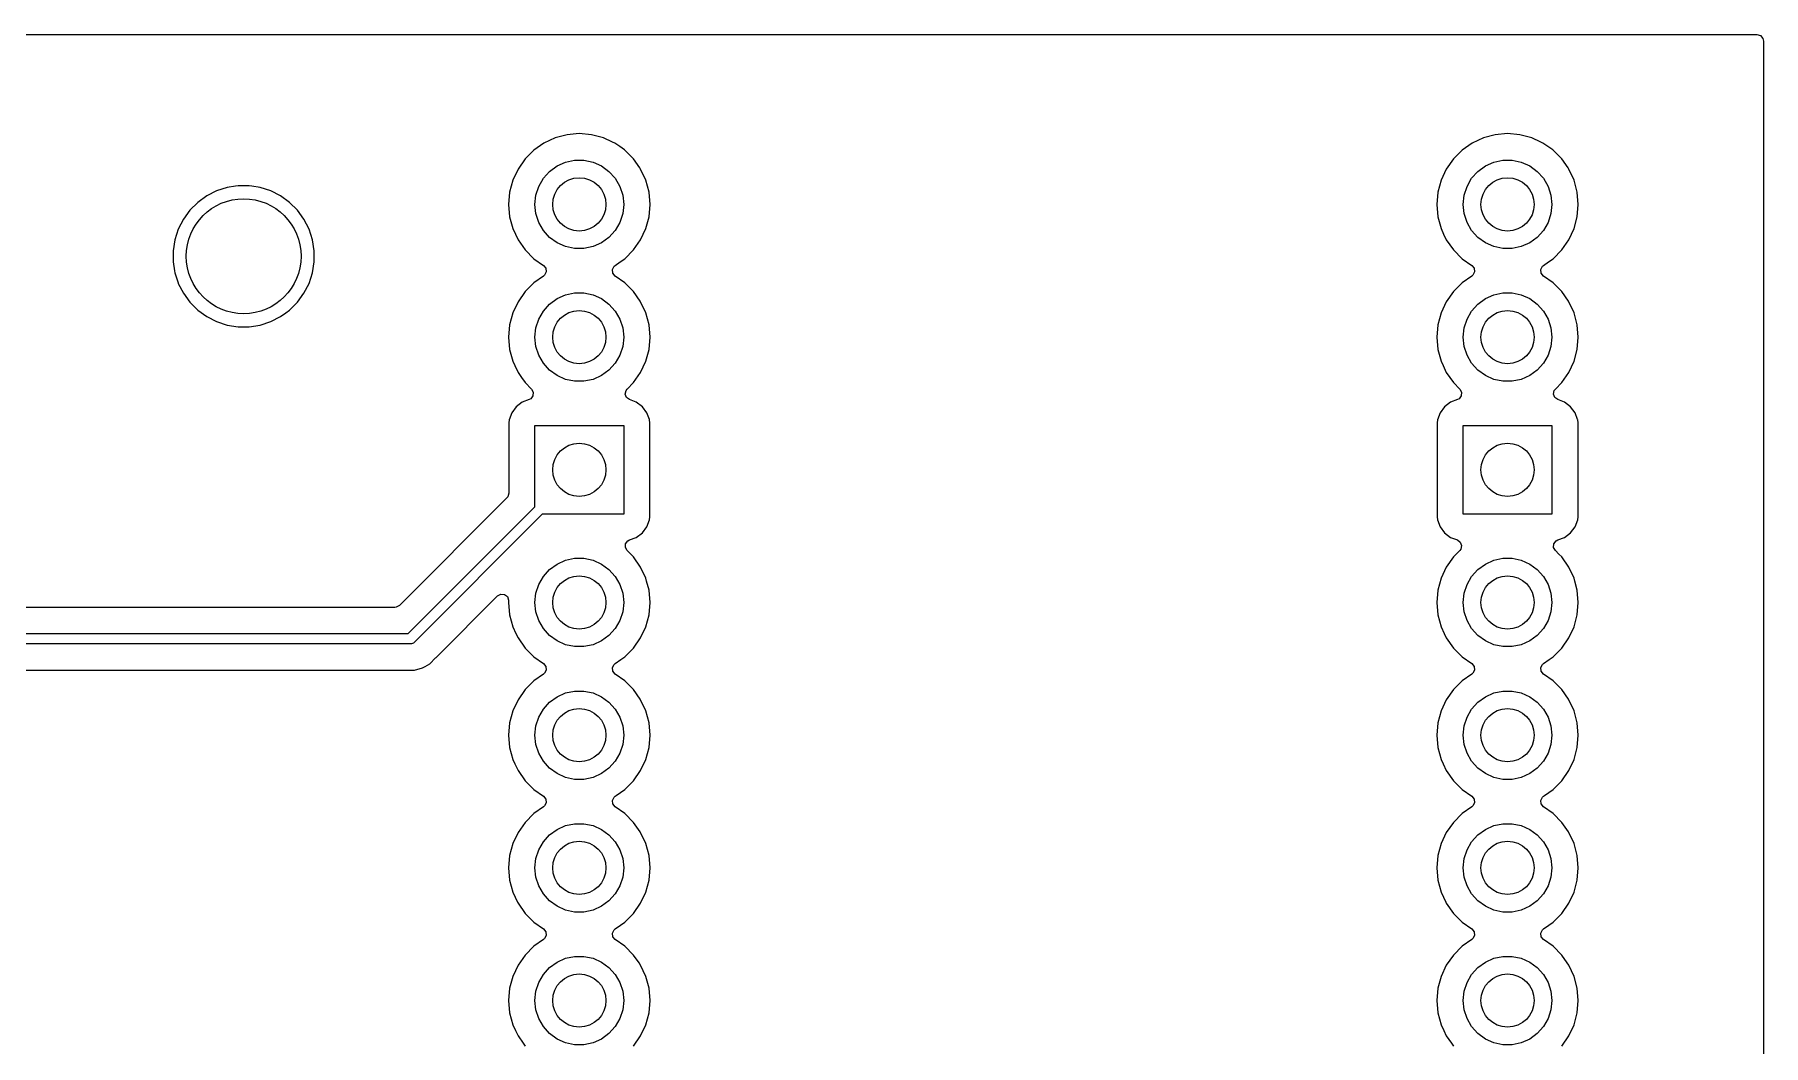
# Model space of a CAD drawing. Extents: x 98 to 223, y -135 to -41.
# Drawn here: x 190.07 to 223.18, y -67.79 to -48.44 of the extents above; entities that cross this region are included whole.
import ezdxf

# ---------------------------------------------------------------- set-up
doc = ezdxf.new("R2010")
doc.units = 0
doc.layers.add('BLACK', color=7, linetype='CONTINUOUS')

msp = doc.modelspace()

# ---------------------------------------------------------------- linework, layer by layer
at = {"layer": 'BLACK', "linetype": 'CONTINUOUS'}
for p, q in [((173.738392, -48.443), (192.656608, -48.443)), ((192.656608, -48.443), (223.058185, -48.443)), ((223.058185, -48.443), (223.125224, -48.462685)), ((223.125224, -48.462685), (223.170979, -48.515489)), ((223.170979, -48.515489), (223.182185, -48.567008)), ((223.182185, -48.567008), (223.178255, -112.144557)), ((199.629847, -50.655255), (199.462755, -50.822347)), ((199.823419, -50.519715), (199.629847, -50.655255)), ((199.823421, -50.519714), (199.823419, -50.519715)), ((200.037585, -50.419848), (199.823421, -50.519714)), ((200.037594, -50.419844), (200.037585, -50.419848)), ((200.265836, -50.358688), (200.037594, -50.419844)), ((200.265846, -50.358686), (200.265836, -50.358688)), ((200.501249, -50.338091), (200.265846, -50.358686)), ((200.501251, -50.338091), (200.501249, -50.338091)), ((200.736653, -50.358686), (200.501251, -50.338091)), ((200.736663, -50.358688), (200.736653, -50.358686)), ((200.964905, -50.419844), (200.736663, -50.358688)), ((200.964909, -50.419846), (200.964905, -50.419844)), ((200.964913, -50.419847), (200.964909, -50.419846)), ((201.135476, -50.499382), (200.964913, -50.419847)), ((201.17908, -50.519715), (201.135476, -50.499382)), ((201.179084, -50.519717), (201.17908, -50.519715)), ((201.27561, -50.587306), (201.179084, -50.519717)), ((201.367422, -50.651594), (201.27561, -50.587306)), ((201.372645, -50.655251), (201.367422, -50.651594)), ((201.372652, -50.655256), (201.372645, -50.655251)), ((201.539744, -50.822347), (201.372652, -50.655256)), ((217.409847, -50.655255), (217.242755, -50.822347)), ((217.603419, -50.519715), (217.409847, -50.655255)), ((217.603421, -50.519714), (217.603419, -50.519715)), ((217.817585, -50.419848), (217.603421, -50.519714)), ((217.817594, -50.419844), (217.817585, -50.419848)), ((218.045836, -50.358688), (217.817594, -50.419844)), ((218.045846, -50.358686), (218.045836, -50.358688)), ((218.281249, -50.338091), (218.045846, -50.358686)), ((218.281251, -50.338091), (218.281249, -50.338091)), ((218.516653, -50.358686), (218.281251, -50.338091)), ((218.516663, -50.358688), (218.516653, -50.358686)), ((218.744905, -50.419844), (218.516663, -50.358688)), ((218.744909, -50.419846), (218.744905, -50.419844)), ((218.744913, -50.419847), (218.744909, -50.419846)), ((218.915476, -50.499382), (218.744913, -50.419847)), ((218.95908, -50.519715), (218.915476, -50.499382)), ((218.959084, -50.519717), (218.95908, -50.519715)), ((219.05561, -50.587306), (218.959084, -50.519717)), ((219.147422, -50.651594), (219.05561, -50.587306)), ((219.152645, -50.655251), (219.147422, -50.651594)), ((219.152652, -50.655256), (219.152645, -50.655251)), ((219.319744, -50.822347), (219.152652, -50.655256)), ((199.462755, -50.822347), (199.327215, -51.015919)), ((199.932489, -51.062077), (200.07625, -50.957628)), ((200.07625, -50.957628), (200.238586, -50.885352)), ((200.238586, -50.885352), (200.412401, -50.848406)), ((200.412401, -50.848406), (200.590099, -50.848406)), ((200.590099, -50.848406), (200.763914, -50.885352)), ((200.763914, -50.885352), (200.92625, -50.957628)), ((200.92625, -50.957628), (201.070011, -51.062077)), ((201.660711, -50.995106), (201.539744, -50.822347)), ((201.675285, -51.015921), (201.660711, -50.995106)), ((217.242755, -50.822347), (217.107215, -51.015919)), ((217.712489, -51.062077), (217.85625, -50.957628)), ((217.85625, -50.957628), (218.018586, -50.885352)), ((218.018586, -50.885352), (218.192401, -50.848406)), ((218.192401, -50.848406), (218.370099, -50.848406)), ((218.370099, -50.848406), (218.543914, -50.885352)), ((218.543914, -50.885352), (218.70625, -50.957628)), ((218.70625, -50.957628), (218.850011, -51.062077)), ((219.440711, -50.995106), (219.319744, -50.822347)), ((219.455285, -51.015921), (219.440711, -50.995106)), ((199.227344, -51.230094), (199.166188, -51.458336)), ((199.227348, -51.230085), (199.227344, -51.230094)), ((199.327214, -51.015921), (199.227348, -51.230085)), ((199.327215, -51.015919), (199.327214, -51.015921)), ((199.724736, -51.348024), (199.813586, -51.194133)), ((199.813586, -51.194133), (199.932489, -51.062077)), ((201.070011, -51.062077), (201.188914, -51.194133)), ((201.188914, -51.194133), (201.277764, -51.348024)), ((201.775153, -51.230087), (201.675285, -51.015921)), ((201.836313, -51.458342), (201.775153, -51.230087)), ((217.007344, -51.230094), (216.946188, -51.458336)), ((217.007348, -51.230085), (217.007344, -51.230094)), ((217.107214, -51.015921), (217.007348, -51.230085)), ((217.107215, -51.015919), (217.107214, -51.015921)), ((217.504736, -51.348024), (217.593586, -51.194133)), ((217.593586, -51.194133), (217.712489, -51.062077)), ((218.850011, -51.062077), (218.968914, -51.194133)), ((218.968914, -51.194133), (219.057764, -51.348024)), ((219.555153, -51.230087), (219.455285, -51.015921)), ((219.616313, -51.458342), (219.555153, -51.230087)), ((193.192713, -51.65614), (193.04239, -51.806463)), ((193.364679, -51.531201), (193.192713, -51.65614)), ((193.554085, -51.434694), (193.364679, -51.531201)), ((193.75626, -51.369003), (193.554085, -51.434694)), ((193.917542, -51.343458), (193.75626, -51.369003)), ((193.966213, -51.33575), (193.917542, -51.343458)), ((194.178787, -51.33575), (193.966213, -51.33575)), ((194.227457, -51.343458), (194.178787, -51.33575)), ((194.38874, -51.369003), (194.227457, -51.343458)), ((194.388741, -51.369003), (194.38874, -51.369003)), ((194.388743, -51.369004), (194.388741, -51.369003)), ((194.590912, -51.434693), (194.388743, -51.369004)), ((194.590913, -51.434693), (194.590912, -51.434693)), ((194.590914, -51.434694), (194.590913, -51.434693)), ((194.78032, -51.531201), (194.590914, -51.434694)), ((194.952286, -51.65614), (194.78032, -51.531201)), ((195.102609, -51.806463), (194.952286, -51.65614)), ((199.166186, -51.458346), (199.145591, -51.693749)), ((199.166188, -51.458336), (199.166186, -51.458346)), ((199.65125, -51.69375), (199.669825, -51.517025)), ((199.669825, -51.517025), (199.724736, -51.348024)), ((201.277764, -51.348024), (201.332675, -51.517025)), ((201.332675, -51.517025), (201.35125, -51.69375)), ((201.856909, -51.693749), (201.836313, -51.458342)), ((216.946186, -51.458346), (216.925591, -51.693749)), ((216.946188, -51.458336), (216.946186, -51.458346)), ((217.43125, -51.69375), (217.449825, -51.517025)), ((217.449825, -51.517025), (217.504736, -51.348024)), ((219.057764, -51.348024), (219.112675, -51.517025)), ((219.112675, -51.517025), (219.13125, -51.69375)), ((219.636909, -51.69375), (219.616313, -51.458342)), ((192.917451, -51.978429), (192.820944, -52.167835)), ((193.04239, -51.806463), (192.917451, -51.978429)), ((195.227548, -51.978429), (195.102609, -51.806463)), ((195.227549, -51.978431), (195.227548, -51.978429)), ((195.227551, -51.978434), (195.227549, -51.978431)), ((195.324057, -52.167838), (195.227551, -51.978434)), ((199.145591, -51.693749), (199.145591, -51.69375)), ((199.145591, -51.69375), (199.166186, -51.929153)), ((199.166186, -51.929153), (199.166188, -51.929163)), ((199.166188, -51.929163), (199.227344, -52.157405)), ((199.669825, -51.870475), (199.65125, -51.69375)), ((199.724736, -52.039476), (199.669825, -51.870475)), ((201.332675, -51.870475), (201.277764, -52.039476)), ((201.35125, -51.69375), (201.332675, -51.870475)), ((201.775153, -52.157413), (201.836313, -51.929158)), ((201.836313, -51.929158), (201.856909, -51.69375)), ((201.856909, -51.69375), (201.856909, -51.693749)), ((216.925591, -51.693749), (216.925591, -51.69375)), ((216.925591, -51.69375), (216.946186, -51.929153)), ((216.946186, -51.929153), (216.946188, -51.929163)), ((216.946188, -51.929163), (217.007344, -52.157405)), ((217.449825, -51.870475), (217.43125, -51.69375)), ((217.504736, -52.039476), (217.449825, -51.870475)), ((219.112675, -51.870475), (219.057764, -52.039476)), ((219.13125, -51.69375), (219.112675, -51.870475)), ((219.555153, -52.157413), (219.616313, -51.929158)), ((219.616313, -51.929158), (219.636909, -51.69375)), ((192.820944, -52.167835), (192.755253, -52.37001)), ((195.389746, -52.370007), (195.324057, -52.167838)), ((199.227344, -52.157405), (199.227346, -52.157409)), ((199.227346, -52.157409), (199.227347, -52.157413)), ((199.227347, -52.157413), (199.2767, -52.26325)), ((199.2767, -52.26325), (199.327215, -52.37158)), ((199.813586, -52.193367), (199.724736, -52.039476)), ((199.932489, -52.325423), (199.813586, -52.193367)), ((201.188914, -52.193367), (201.070011, -52.325423)), ((201.277764, -52.039476), (201.188914, -52.193367)), ((201.675285, -52.37158), (201.775153, -52.157413)), ((217.007344, -52.157405), (217.007346, -52.157409)), ((217.007346, -52.157409), (217.007347, -52.157413)), ((217.007347, -52.157413), (217.0567, -52.26325)), ((217.0567, -52.26325), (217.107215, -52.37158)), ((217.593586, -52.193367), (217.504736, -52.039476)), ((217.712489, -52.325423), (217.593586, -52.193367)), ((218.968914, -52.193367), (218.850011, -52.325423)), ((219.057764, -52.039476), (218.968914, -52.193367)), ((219.455285, -52.37158), (219.555153, -52.157413)), ((192.755253, -52.37001), (192.722, -52.579963)), ((192.722, -52.579963), (192.722, -52.792536)), ((195.423, -52.579963), (195.389746, -52.370007)), ((195.423, -52.792537), (195.423, -52.579963)), ((199.327215, -52.37158), (199.327217, -52.371584)), ((199.327217, -52.371584), (199.462751, -52.565145)), ((199.462751, -52.565145), (199.462756, -52.565152)), ((199.462756, -52.565152), (199.629847, -52.732243)), ((200.07625, -52.429872), (199.932489, -52.325423)), ((200.238586, -52.502148), (200.07625, -52.429872)), ((200.412401, -52.539094), (200.238586, -52.502148)), ((200.590099, -52.539094), (200.412401, -52.539094)), ((200.763914, -52.502148), (200.590099, -52.539094)), ((200.92625, -52.429872), (200.763914, -52.502148)), ((201.070011, -52.325423), (200.92625, -52.429872)), ((201.372651, -52.732245), (201.539745, -52.565151)), ((201.539745, -52.565151), (201.675285, -52.37158)), ((217.107215, -52.37158), (217.107217, -52.371584)), ((217.107217, -52.371584), (217.242751, -52.565145)), ((217.242751, -52.565145), (217.242756, -52.565152)), ((217.242756, -52.565152), (217.409847, -52.732243)), ((217.85625, -52.429872), (217.712489, -52.325423)), ((218.018586, -52.502148), (217.85625, -52.429872)), ((218.192401, -52.539094), (218.018586, -52.502148)), ((218.370099, -52.539094), (218.192401, -52.539094)), ((218.543914, -52.502148), (218.370099, -52.539094)), ((218.70625, -52.429872), (218.543914, -52.502148)), ((218.850011, -52.325423), (218.70625, -52.429872)), ((219.152651, -52.732245), (219.319745, -52.565151)), ((219.319745, -52.565151), (219.455285, -52.37158)), ((192.722, -52.792536), (192.749117, -52.96375)), ((192.749117, -52.96375), (192.755254, -53.002493)), ((195.389746, -53.002493), (195.423, -52.792537)), ((199.629847, -52.732243), (199.629853, -52.732248)), ((199.629853, -52.732248), (199.815408, -52.862175)), ((199.815408, -52.862175), (199.859033, -52.916752)), ((199.859033, -52.916752), (199.866227, -52.98625)), ((201.136273, -52.94125), (201.167796, -52.878895)), ((201.143467, -53.010748), (201.136273, -52.94125)), ((201.167796, -52.878895), (201.187092, -52.862175)), ((201.187092, -52.862175), (201.286545, -52.792537)), ((201.286545, -52.792537), (201.372651, -52.732245)), ((217.409847, -52.732243), (217.409853, -52.732248)), ((217.409853, -52.732248), (217.595408, -52.862175)), ((217.595408, -52.862175), (217.639033, -52.916752)), ((217.639033, -52.916752), (217.646227, -52.98625)), ((218.916273, -52.94125), (218.947796, -52.878895)), ((218.923467, -53.010748), (218.916273, -52.94125)), ((218.947796, -52.878895), (218.967092, -52.862175)), ((218.967092, -52.862175), (219.066545, -52.792537)), ((219.066545, -52.792537), (219.152651, -52.732245)), ((192.755254, -53.002493), (192.817886, -53.195255)), ((192.817886, -53.195255), (192.820944, -53.204664)), ((192.820944, -53.204664), (192.917451, -53.39407)), ((195.227551, -53.394066), (195.324057, -53.204662)), ((195.324057, -53.204662), (195.389746, -53.002493)), ((199.629847, -53.195255), (199.462755, -53.362347)), ((199.815408, -53.065325), (199.629847, -53.195255)), ((199.834704, -53.048605), (199.815408, -53.065325)), ((199.866227, -52.98625), (199.834704, -53.048605)), ((201.187092, -53.065325), (201.143467, -53.010748)), ((201.372646, -53.195251), (201.187092, -53.065325)), ((201.372652, -53.195256), (201.372646, -53.195251)), ((201.539744, -53.362347), (201.372652, -53.195256)), ((217.409847, -53.195255), (217.242755, -53.362347)), ((217.595408, -53.065325), (217.409847, -53.195255)), ((217.614704, -53.048605), (217.595408, -53.065325)), ((217.646227, -52.98625), (217.614704, -53.048605)), ((218.967092, -53.065325), (218.923467, -53.010748)), ((219.152646, -53.195251), (218.967092, -53.065325)), ((219.152652, -53.195256), (219.152646, -53.195251)), ((219.319744, -53.362347), (219.152652, -53.195256)), ((192.917451, -53.39407), (193.04239, -53.566036)), ((193.04239, -53.566036), (193.192713, -53.716359)), ((194.952292, -53.716354), (195.102604, -53.566042)), ((195.102604, -53.566042), (195.102606, -53.566038)), ((195.102606, -53.566038), (195.102609, -53.566036)), ((195.102609, -53.566036), (195.227548, -53.39407)), ((195.227547, -53.39407), (195.227551, -53.394066)), ((195.227548, -53.39407), (195.227547, -53.39407)), ((199.327214, -53.555921), (199.227348, -53.770085)), ((199.327215, -53.555919), (199.327214, -53.555921)), ((199.462755, -53.362347), (199.327215, -53.555919)), ((199.813586, -53.734133), (199.932489, -53.602077)), ((199.932489, -53.602077), (200.07625, -53.497628)), ((200.07625, -53.497628), (200.238586, -53.425352)), ((200.238586, -53.425352), (200.412401, -53.388406)), ((200.412401, -53.388406), (200.590099, -53.388406)), ((200.590099, -53.388406), (200.763914, -53.425352)), ((200.763914, -53.425352), (200.92625, -53.497628)), ((200.92625, -53.497628), (201.070011, -53.602077)), ((201.070011, -53.602077), (201.188914, -53.734133)), ((201.666202, -53.542948), (201.539744, -53.362347)), ((201.675285, -53.555921), (201.666202, -53.542948)), ((201.775153, -53.770087), (201.675285, -53.555921)), ((217.107214, -53.555921), (217.007348, -53.770085)), ((217.107215, -53.555919), (217.107214, -53.555921)), ((217.242755, -53.362347), (217.107215, -53.555919)), ((217.593586, -53.734133), (217.712489, -53.602077)), ((217.712489, -53.602077), (217.85625, -53.497628)), ((217.85625, -53.497628), (218.018586, -53.425352)), ((218.018586, -53.425352), (218.192401, -53.388406)), ((218.192401, -53.388406), (218.370099, -53.388406)), ((218.370099, -53.388406), (218.543914, -53.425352)), ((218.543914, -53.425352), (218.70625, -53.497628)), ((218.70625, -53.497628), (218.850011, -53.602077)), ((218.850011, -53.602077), (218.968914, -53.734133)), ((219.446202, -53.542948), (219.319744, -53.362347)), ((219.455285, -53.555921), (219.446202, -53.542948)), ((219.555153, -53.770087), (219.455285, -53.555921)), ((193.192713, -53.716359), (193.364679, -53.841298)), ((193.364679, -53.841298), (193.364681, -53.841299)), ((193.364681, -53.841299), (193.364684, -53.841301)), ((193.364684, -53.841301), (193.554088, -53.937807)), ((193.554088, -53.937807), (193.756257, -54.003496)), ((194.388743, -54.003496), (194.590912, -53.937807)), ((194.590912, -53.937807), (194.780316, -53.841301)), ((194.780316, -53.841301), (194.878325, -53.770094)), ((194.878325, -53.770094), (194.952286, -53.716359)), ((194.952286, -53.716359), (194.952288, -53.716356)), ((194.952288, -53.716356), (194.952292, -53.716354)), ((199.227344, -53.770094), (199.166188, -53.998336)), ((199.227348, -53.770085), (199.227344, -53.770094)), ((199.669825, -54.057025), (199.724736, -53.888024)), ((199.724736, -53.888024), (199.813586, -53.734133)), ((201.188914, -53.734133), (201.277764, -53.888024)), ((201.277764, -53.888024), (201.332675, -54.057025)), ((201.836313, -53.998342), (201.775153, -53.770087)), ((217.007344, -53.770094), (216.946188, -53.998336)), ((217.007348, -53.770085), (217.007344, -53.770094)), ((217.449825, -54.057025), (217.504736, -53.888024)), ((217.504736, -53.888024), (217.593586, -53.734133)), ((218.968914, -53.734133), (219.057764, -53.888024)), ((219.057764, -53.888024), (219.112675, -54.057025)), ((219.616313, -53.998342), (219.555153, -53.770087)), ((193.756257, -54.003496), (193.966213, -54.03675)), ((193.966213, -54.03675), (193.966214, -54.03675)), ((193.966214, -54.03675), (194.178786, -54.03675)), ((194.178786, -54.03675), (194.178787, -54.03675)), ((194.178787, -54.03675), (194.388743, -54.003496)), ((199.166186, -53.998346), (199.145591, -54.233749)), ((199.145591, -54.233749), (199.145591, -54.23375)), ((199.145591, -54.23375), (199.166186, -54.469153)), ((199.166188, -53.998336), (199.166186, -53.998346)), ((199.65125, -54.23375), (199.669825, -54.057025)), ((199.669825, -54.410475), (199.65125, -54.23375)), ((201.332675, -54.057025), (201.35125, -54.23375)), ((201.35125, -54.23375), (201.332675, -54.410475)), ((201.856909, -54.23375), (201.836313, -53.998342)), ((201.836313, -54.469158), (201.856909, -54.23375)), ((216.946186, -53.998346), (216.925591, -54.233749)), ((216.925591, -54.233749), (216.925591, -54.23375)), ((216.925591, -54.23375), (216.946186, -54.469153)), ((216.946188, -53.998336), (216.946186, -53.998346)), ((217.43125, -54.23375), (217.449825, -54.057025)), ((217.449825, -54.410475), (217.43125, -54.23375)), ((219.112675, -54.057025), (219.13125, -54.23375)), ((219.13125, -54.23375), (219.112675, -54.410475)), ((219.636909, -54.23375), (219.616313, -53.998342)), ((219.616313, -54.469158), (219.636909, -54.23375)), ((199.166186, -54.469153), (199.166188, -54.469163)), ((199.166188, -54.469163), (199.227344, -54.697405)), ((199.724736, -54.579476), (199.669825, -54.410475)), ((199.813586, -54.733367), (199.724736, -54.579476)), ((201.277764, -54.579476), (201.188914, -54.733367)), ((201.332675, -54.410475), (201.277764, -54.579476)), ((201.775153, -54.697413), (201.836313, -54.469158)), ((216.946186, -54.469153), (216.946188, -54.469163)), ((216.946188, -54.469163), (217.007344, -54.697405)), ((217.504736, -54.579476), (217.449825, -54.410475)), ((217.593586, -54.733367), (217.504736, -54.579476)), ((219.057764, -54.579476), (218.968914, -54.733367)), ((219.112675, -54.410475), (219.057764, -54.579476)), ((219.555153, -54.697413), (219.616313, -54.469158)), ((199.227344, -54.697405), (199.227346, -54.697409)), ((199.227346, -54.697409), (199.227347, -54.697413)), ((199.227347, -54.697413), (199.265362, -54.778936)), ((199.265362, -54.778936), (199.327215, -54.91158)), ((199.327215, -54.91158), (199.327217, -54.911584)), ((199.327217, -54.911584), (199.394308, -55.007399)), ((199.932489, -54.865423), (199.813586, -54.733367)), ((200.07625, -54.969872), (199.932489, -54.865423)), ((200.238586, -55.042148), (200.07625, -54.969872)), ((200.92625, -54.969872), (200.763914, -55.042148)), ((201.070011, -54.865423), (200.92625, -54.969872)), ((201.188914, -54.733367), (201.070011, -54.865423)), ((201.539745, -55.105151), (201.675285, -54.91158)), ((201.675285, -54.91158), (201.775153, -54.697413)), ((217.007344, -54.697405), (217.007346, -54.697409)), ((217.007346, -54.697409), (217.007347, -54.697413)), ((217.007347, -54.697413), (217.045362, -54.778936)), ((217.045362, -54.778936), (217.107215, -54.91158)), ((217.107215, -54.91158), (217.107217, -54.911584)), ((217.107217, -54.911584), (217.174308, -55.007399)), ((217.712489, -54.865423), (217.593586, -54.733367)), ((217.85625, -54.969872), (217.712489, -54.865423)), ((218.018586, -55.042148), (217.85625, -54.969872)), ((218.70625, -54.969872), (218.543914, -55.042148)), ((218.850011, -54.865423), (218.70625, -54.969872)), ((218.968914, -54.733367), (218.850011, -54.865423)), ((219.319745, -55.105151), (219.455285, -54.91158)), ((219.455285, -54.91158), (219.555153, -54.697413)), ((199.394308, -55.007399), (199.462751, -55.105146)), ((199.462751, -55.105146), (199.462756, -55.105152)), ((199.462756, -55.105152), (199.58468, -55.227076)), ((199.58468, -55.227076), (199.618165, -55.288399)), ((199.618165, -55.288399), (199.613181, -55.358091)), ((200.412401, -55.079094), (200.238586, -55.042148)), ((200.590099, -55.079094), (200.412401, -55.079094)), ((200.763914, -55.042148), (200.590099, -55.079094)), ((201.381816, -55.323603), (201.396668, -55.25533)), ((201.396668, -55.25533), (201.417813, -55.227082)), ((201.417813, -55.227082), (201.539745, -55.105151)), ((217.174308, -55.007399), (217.242751, -55.105146)), ((217.242751, -55.105146), (217.242756, -55.105152)), ((217.242756, -55.105152), (217.36468, -55.227076)), ((217.36468, -55.227076), (217.398165, -55.288399)), ((217.398165, -55.288399), (217.393181, -55.358091)), ((218.192401, -55.079094), (218.018586, -55.042148)), ((218.370099, -55.079094), (218.192401, -55.079094)), ((218.543914, -55.042148), (218.370099, -55.079094)), ((219.161816, -55.323603), (219.176668, -55.25533)), ((219.176668, -55.25533), (219.197813, -55.227082)), ((219.197813, -55.227082), (219.319745, -55.105151)), ((199.293702, -55.566205), (199.207456, -55.681414)), ((199.293705, -55.566202), (199.293702, -55.566205)), ((199.408914, -55.479956), (199.293705, -55.566202)), ((199.408919, -55.479953), (199.408914, -55.479956)), ((199.540333, -55.430939), (199.408919, -55.479953)), ((199.571309, -55.414024), (199.540333, -55.430939)), ((199.613181, -55.358091), (199.571309, -55.414024)), ((201.406233, -55.389068), (201.381816, -55.323603)), ((201.462167, -55.430939), (201.406233, -55.389068)), ((201.593578, -55.479952), (201.462167, -55.430939)), ((201.593585, -55.479956), (201.593578, -55.479952)), ((201.708794, -55.566202), (201.593585, -55.479956)), ((201.708797, -55.566205), (201.708794, -55.566202)), ((201.795043, -55.681414), (201.708797, -55.566205)), ((217.073702, -55.566205), (216.987456, -55.681414)), ((217.073705, -55.566202), (217.073702, -55.566205)), ((217.188914, -55.479956), (217.073705, -55.566202)), ((217.188919, -55.479953), (217.188914, -55.479956)), ((217.320333, -55.430939), (217.188919, -55.479953)), ((217.351309, -55.414024), (217.320333, -55.430939)), ((217.393181, -55.358091), (217.351309, -55.414024)), ((219.186233, -55.389068), (219.161816, -55.323603)), ((219.242167, -55.430939), (219.186233, -55.389068)), ((219.373578, -55.479952), (219.242167, -55.430939)), ((219.373585, -55.479956), (219.373578, -55.479952)), ((219.488794, -55.566202), (219.373585, -55.479956)), ((219.488797, -55.566205), (219.488794, -55.566202)), ((219.575043, -55.681414), (219.488797, -55.566205)), ((199.150751, -55.875873), (199.15075, -55.875885)), ((199.15075, -55.875885), (199.15075, -57.223652)), ((199.157158, -55.816267), (199.150751, -55.875866)), ((199.150751, -55.875866), (199.150751, -55.875873)), ((199.207452, -55.681421), (199.157158, -55.816267)), ((199.207456, -55.681414), (199.207452, -55.681421)), ((199.65125, -57.482328), (199.65125, -55.92375)), ((199.65125, -55.92375), (201.35125, -55.92375)), ((201.35125, -55.92375), (201.35125, -57.62375)), ((201.795047, -55.681421), (201.795043, -55.681414)), ((201.843455, -55.811211), (201.795047, -55.681421)), ((201.845341, -55.816267), (201.843455, -55.811211)), ((201.851749, -55.875878), (201.845341, -55.816267)), ((201.85175, -57.671623), (201.851749, -55.875878)), ((216.930751, -55.875873), (216.93075, -55.875885)), ((216.93075, -55.875885), (216.93075, -57.67162)), ((216.937158, -55.816267), (216.930751, -55.875866)), ((216.930751, -55.875866), (216.930751, -55.875873)), ((216.987452, -55.681421), (216.937158, -55.816267)), ((216.987456, -55.681414), (216.987452, -55.681421)), ((217.43125, -57.62375), (217.43125, -55.92375)), ((217.43125, -55.92375), (219.13125, -55.92375)), ((219.13125, -55.92375), (219.13125, -57.62375)), ((219.575047, -55.681421), (219.575043, -55.681414)), ((219.623455, -55.811211), (219.575047, -55.681421)), ((219.625341, -55.816267), (219.623455, -55.811211)), ((219.631749, -55.875878), (219.625341, -55.816267)), ((219.63175, -57.671623), (219.631749, -55.875878)), ((199.15075, -57.223652), (199.131065, -57.290691)), ((199.114431, -57.311333), (197.055084, -59.370681)), ((197.226078, -59.9075), (199.65125, -57.482328)), ((199.131065, -57.290691), (199.114431, -57.311333)), ((199.792672, -57.62375), (197.338211, -60.078211)), ((201.35125, -57.62375), (199.792672, -57.62375)), ((201.708796, -57.981296), (201.795046, -57.866081)), ((201.795046, -57.866081), (201.845341, -57.731233)), ((201.845341, -57.731233), (201.85175, -57.671623)), ((216.93075, -57.67162), (216.930751, -57.671626)), ((216.930751, -57.671626), (216.937158, -57.731233)), ((216.937158, -57.731233), (216.987452, -57.866078)), ((216.987452, -57.866078), (216.987456, -57.866085)), ((216.987456, -57.866085), (217.073702, -57.981294)), ((219.13125, -57.62375), (217.43125, -57.62375)), ((219.488796, -57.981296), (219.575046, -57.866081)), ((219.575046, -57.866081), (219.625341, -57.731233)), ((219.625341, -57.731233), (219.63175, -57.671623)), ((201.384334, -58.259101), (201.389318, -58.189409)), ((201.417817, -58.320421), (201.384334, -58.259101)), ((201.389318, -58.189409), (201.431189, -58.133475)), ((201.431189, -58.133475), (201.462165, -58.11656)), ((201.462165, -58.11656), (201.593581, -58.067546)), ((201.593581, -58.067546), (201.708796, -57.981296)), ((217.073702, -57.981294), (217.073705, -57.981297)), ((217.073705, -57.981297), (217.188914, -58.067543)), ((217.188914, -58.067543), (217.188921, -58.067547)), ((217.188921, -58.067547), (217.320331, -58.11656)), ((217.320331, -58.11656), (217.376265, -58.158431)), ((217.376265, -58.158431), (217.400682, -58.223895)), ((217.400682, -58.223895), (217.38583, -58.292168)), ((219.164334, -58.259101), (219.169318, -58.189409)), ((219.197817, -58.320421), (219.164334, -58.259101)), ((219.169318, -58.189409), (219.211189, -58.133475)), ((219.211189, -58.133475), (219.242165, -58.11656)), ((219.242165, -58.11656), (219.373581, -58.067546)), ((219.373581, -58.067546), (219.488796, -57.981296)), ((199.932489, -58.682077), (200.07625, -58.577628)), ((200.07625, -58.577628), (200.238586, -58.505352)), ((200.238586, -58.505352), (200.412401, -58.468406)), ((200.412401, -58.468406), (200.590099, -58.468406)), ((200.590099, -58.468406), (200.763914, -58.505352)), ((200.763914, -58.505352), (200.92625, -58.577628)), ((200.92625, -58.577628), (201.070011, -58.682077)), ((201.485289, -58.387893), (201.417817, -58.320421)), ((201.539746, -58.44235), (201.485289, -58.387893)), ((201.674425, -58.634693), (201.539746, -58.44235)), ((217.242753, -58.44235), (217.107215, -58.635919)), ((217.36468, -58.320423), (217.242753, -58.44235)), ((217.38583, -58.292168), (217.36468, -58.320423)), ((217.712489, -58.682077), (217.85625, -58.577628)), ((217.85625, -58.577628), (218.018586, -58.505352)), ((218.018586, -58.505352), (218.192401, -58.468406)), ((218.192401, -58.468406), (218.370099, -58.468406)), ((218.370099, -58.468406), (218.543914, -58.505352)), ((218.543914, -58.505352), (218.70625, -58.577628)), ((218.70625, -58.577628), (218.850011, -58.682077)), ((219.265289, -58.387893), (219.197817, -58.320421)), ((219.319746, -58.44235), (219.265289, -58.387893)), ((219.454425, -58.634693), (219.319746, -58.44235)), ((199.724736, -58.968024), (199.813586, -58.814133)), ((199.813586, -58.814133), (199.932489, -58.682077)), ((201.070011, -58.682077), (201.188914, -58.814133)), ((201.188914, -58.814133), (201.277764, -58.968024)), ((201.675285, -58.635921), (201.674425, -58.634693)), ((201.775153, -58.850087), (201.675285, -58.635921)), ((201.775154, -58.850093), (201.775153, -58.850087)), ((201.775155, -58.850094), (201.775154, -58.850093)), ((201.789876, -58.905035), (201.775155, -58.850094)), ((201.836313, -59.078342), (201.789876, -58.905035)), ((217.007344, -58.850094), (216.946188, -59.078336)), ((217.007348, -58.850085), (217.007344, -58.850094)), ((217.107214, -58.635921), (217.007348, -58.850085)), ((217.107215, -58.635919), (217.107214, -58.635921)), ((217.504736, -58.968024), (217.593586, -58.814133)), ((217.593586, -58.814133), (217.712489, -58.682077)), ((218.850011, -58.682077), (218.968914, -58.814133)), ((218.968914, -58.814133), (219.057764, -58.968024)), ((219.455285, -58.635921), (219.454425, -58.634693)), ((219.555153, -58.850087), (219.455285, -58.635921)), ((219.555154, -58.850093), (219.555153, -58.850087)), ((219.555155, -58.850094), (219.555154, -58.850093)), ((219.569876, -58.905035), (219.555155, -58.850094)), ((219.616313, -59.078342), (219.569876, -58.905035)), ((197.75823, -60.366004), (198.93682, -59.187413)), ((198.93682, -59.187413), (198.998141, -59.15393)), ((198.998141, -59.15393), (199.067833, -59.158914)), ((199.067833, -59.158914), (199.123766, -59.200786)), ((199.123766, -59.200786), (199.148183, -59.26625)), ((199.148183, -59.26625), (199.148027, -59.285903)), ((199.65125, -59.31375), (199.669825, -59.137025)), ((199.669825, -59.137025), (199.724736, -58.968024)), ((201.277764, -58.968024), (201.332675, -59.137025)), ((201.332675, -59.137025), (201.35125, -59.31375)), ((201.856909, -59.31375), (201.836313, -59.078342)), ((216.946186, -59.078346), (216.925591, -59.313749)), ((216.946188, -59.078336), (216.946186, -59.078346)), ((217.43125, -59.31375), (217.449825, -59.137025)), ((217.449825, -59.137025), (217.504736, -58.968024)), ((219.057764, -58.968024), (219.112675, -59.137025)), ((219.112675, -59.137025), (219.13125, -59.31375)), ((219.636909, -59.31375), (219.616313, -59.078342)), ((196.967403, -59.407), (188.736853, -59.407)), ((196.993761, -59.404166), (196.967403, -59.407)), ((197.055084, -59.370681), (196.993761, -59.404166)), ((199.148027, -59.285903), (199.145591, -59.313747)), ((199.145591, -59.313747), (199.145591, -59.31375)), ((199.145591, -59.31375), (199.166186, -59.549153)), ((199.166186, -59.549153), (199.166188, -59.549163)), ((199.166188, -59.549163), (199.227344, -59.777405)), ((199.669825, -59.490475), (199.65125, -59.31375)), ((199.724736, -59.659476), (199.669825, -59.490475)), ((201.332675, -59.490475), (201.277764, -59.659476)), ((201.35125, -59.31375), (201.332675, -59.490475)), ((201.775153, -59.777413), (201.836313, -59.549158)), ((201.836313, -59.549158), (201.856909, -59.31375)), ((216.925591, -59.313749), (216.925591, -59.31375)), ((216.925591, -59.31375), (216.946186, -59.549153)), ((216.946186, -59.549153), (216.946188, -59.549163)), ((216.946188, -59.549163), (217.007344, -59.777405)), ((217.449825, -59.490475), (217.43125, -59.31375)), ((217.504736, -59.659476), (217.449825, -59.490475)), ((219.112675, -59.490475), (219.057764, -59.659476)), ((219.13125, -59.31375), (219.112675, -59.490475)), ((219.555153, -59.777413), (219.616313, -59.549158)), ((219.616313, -59.549158), (219.636909, -59.31375)), ((188.248751, -59.9075), (197.226078, -59.9075)), ((199.227344, -59.777405), (199.227346, -59.777409)), ((199.227346, -59.777409), (199.227347, -59.777413)), ((199.227347, -59.777413), (199.286665, -59.90462)), ((199.286665, -59.90462), (199.327215, -59.99158)), ((199.813586, -59.813367), (199.724736, -59.659476)), ((199.932489, -59.945423), (199.813586, -59.813367)), ((201.188914, -59.813367), (201.070011, -59.945423)), ((201.277764, -59.659476), (201.188914, -59.813367)), ((201.675285, -59.99158), (201.775153, -59.777413)), ((217.007344, -59.777405), (217.007346, -59.777409)), ((217.007346, -59.777409), (217.007347, -59.777413)), ((217.007347, -59.777413), (217.066665, -59.90462)), ((217.066665, -59.90462), (217.107215, -59.99158)), ((217.593586, -59.813367), (217.504736, -59.659476)), ((217.712489, -59.945423), (217.593586, -59.813367)), ((218.968914, -59.813367), (218.850011, -59.945423)), ((219.057764, -59.659476), (218.968914, -59.813367)), ((219.455285, -59.99158), (219.555153, -59.777413)), ((197.2675, -60.1075), (188.248751, -60.1075)), ((197.287009, -60.105579), (197.2675, -60.1075)), ((197.323057, -60.090647), (197.287009, -60.105579)), ((197.338211, -60.078211), (197.323057, -60.090647)), ((199.327215, -59.99158), (199.327217, -59.991584)), ((199.327217, -59.991584), (199.462751, -60.185145)), ((199.462751, -60.185145), (199.462756, -60.185152)), ((199.462756, -60.185152), (199.629847, -60.352243)), ((200.07625, -60.049872), (199.932489, -59.945423)), ((200.238586, -60.122148), (200.07625, -60.049872)), ((200.412401, -60.159094), (200.238586, -60.122148)), ((200.590099, -60.159094), (200.412401, -60.159094)), ((200.763914, -60.122148), (200.590099, -60.159094)), ((200.92625, -60.049872), (200.763914, -60.122148)), ((201.070011, -59.945423), (200.92625, -60.049872)), ((201.372651, -60.352245), (201.539745, -60.185151)), ((201.539745, -60.185151), (201.675285, -59.99158)), ((217.107215, -59.99158), (217.107217, -59.991584)), ((217.107217, -59.991584), (217.242751, -60.185145)), ((217.242751, -60.185145), (217.242756, -60.185152)), ((217.242756, -60.185152), (217.409847, -60.352243)), ((217.85625, -60.049872), (217.712489, -59.945423)), ((218.018586, -60.122148), (217.85625, -60.049872)), ((218.192401, -60.159094), (218.018586, -60.122148)), ((218.370099, -60.159094), (218.192401, -60.159094)), ((218.543914, -60.122148), (218.370099, -60.159094)), ((218.70625, -60.049872), (218.543914, -60.122148)), ((218.850011, -59.945423), (218.70625, -60.049872)), ((219.152651, -60.352245), (219.319745, -60.185151)), ((219.319745, -60.185151), (219.455285, -59.99158)), ((197.346557, -60.608001), (197.499285, -60.567077)), ((197.499285, -60.567077), (197.549404, -60.538139)), ((197.549404, -60.538139), (197.636216, -60.48802)), ((197.636216, -60.48802), (197.74802, -60.376216)), ((197.74802, -60.376214), (197.758228, -60.366007)), ((197.74802, -60.376216), (197.74802, -60.376214)), ((197.758228, -60.366007), (197.75823, -60.366004)), ((199.629847, -60.352243), (199.629853, -60.352248)), ((199.629853, -60.352248), (199.815408, -60.482175)), ((199.815408, -60.482175), (199.859033, -60.536752)), ((199.859033, -60.536752), (199.866227, -60.60625)), ((201.136273, -60.56125), (201.167796, -60.498895)), ((201.143467, -60.630748), (201.136273, -60.56125)), ((201.167796, -60.498895), (201.187092, -60.482175)), ((201.187092, -60.482175), (201.297789, -60.404664)), ((201.297789, -60.404664), (201.372651, -60.352245)), ((217.409847, -60.352243), (217.409853, -60.352248)), ((217.409853, -60.352248), (217.595408, -60.482175)), ((217.595408, -60.482175), (217.639033, -60.536752)), ((217.639033, -60.536752), (217.646227, -60.60625)), ((218.916273, -60.56125), (218.947796, -60.498895)), ((218.923467, -60.630748), (218.916273, -60.56125)), ((218.947796, -60.498895), (218.967092, -60.482175)), ((218.967092, -60.482175), (219.077789, -60.404664)), ((219.077789, -60.404664), (219.152651, -60.352245)), ((188.736853, -60.608), (197.180831, -60.608)), ((197.180831, -60.608), (197.180847, -60.608001)), ((197.180847, -60.608001), (197.188443, -60.608001)), ((197.188443, -60.608001), (197.346554, -60.608001)), ((197.346554, -60.608001), (197.346557, -60.608001)), ((199.629847, -60.815255), (199.462755, -60.982347)), ((199.815408, -60.685325), (199.629847, -60.815255)), ((199.834704, -60.668605), (199.815408, -60.685325)), ((199.866227, -60.60625), (199.834704, -60.668605)), ((201.187092, -60.685325), (201.143467, -60.630748)), ((201.372646, -60.815251), (201.187092, -60.685325)), ((201.372652, -60.815256), (201.372646, -60.815251)), ((201.539744, -60.982347), (201.372652, -60.815256)), ((217.409847, -60.815255), (217.242755, -60.982347)), ((217.595408, -60.685325), (217.409847, -60.815255)), ((217.614704, -60.668605), (217.595408, -60.685325)), ((217.646227, -60.60625), (217.614704, -60.668605)), ((218.967092, -60.685325), (218.923467, -60.630748)), ((219.152646, -60.815251), (218.967092, -60.685325)), ((219.152652, -60.815256), (219.152646, -60.815251)), ((219.319744, -60.982347), (219.152652, -60.815256)), ((199.327214, -61.175921), (199.227348, -61.390085)), ((199.327215, -61.175919), (199.327214, -61.175921)), ((199.462755, -60.982347), (199.327215, -61.175919)), ((199.813586, -61.354133), (199.932489, -61.222077)), ((199.932489, -61.222077), (200.07625, -61.117628)), ((200.07625, -61.117628), (200.238586, -61.045352)), ((200.238586, -61.045352), (200.412401, -61.008406)), ((200.412401, -61.008406), (200.590099, -61.008406)), ((200.590099, -61.008406), (200.763914, -61.045352)), ((200.763914, -61.045352), (200.92625, -61.117628)), ((200.92625, -61.117628), (201.070011, -61.222077)), ((201.070011, -61.222077), (201.188914, -61.354133)), ((201.667858, -61.165313), (201.539744, -60.982347)), ((201.675285, -61.175921), (201.667858, -61.165313)), ((201.775153, -61.390087), (201.675285, -61.175921)), ((217.107214, -61.175921), (217.007348, -61.390085)), ((217.107215, -61.175919), (217.107214, -61.175921)), ((217.242755, -60.982347), (217.107215, -61.175919)), ((217.593586, -61.354133), (217.712489, -61.222077)), ((217.712489, -61.222077), (217.85625, -61.117628)), ((217.85625, -61.117628), (218.018586, -61.045352)), ((218.018586, -61.045352), (218.192401, -61.008406)), ((218.192401, -61.008406), (218.370099, -61.008406)), ((218.370099, -61.008406), (218.543914, -61.045352)), ((218.543914, -61.045352), (218.70625, -61.117628)), ((218.70625, -61.117628), (218.850011, -61.222077)), ((218.850011, -61.222077), (218.968914, -61.354133)), ((219.447858, -61.165313), (219.319744, -60.982347)), ((219.455285, -61.175921), (219.447858, -61.165313)), ((219.555153, -61.390087), (219.455285, -61.175921)), ((199.227344, -61.390094), (199.166188, -61.618336)), ((199.227348, -61.390085), (199.227344, -61.390094)), ((199.669825, -61.677025), (199.724736, -61.508024)), ((199.724736, -61.508024), (199.813586, -61.354133)), ((201.188914, -61.354133), (201.277764, -61.508024)), ((201.277764, -61.508024), (201.332675, -61.677025)), ((201.836313, -61.618342), (201.775153, -61.390087)), ((217.007344, -61.390094), (216.946188, -61.618336)), ((217.007348, -61.390085), (217.007344, -61.390094)), ((217.449825, -61.677025), (217.504736, -61.508024)), ((217.504736, -61.508024), (217.593586, -61.354133)), ((218.968914, -61.354133), (219.057764, -61.508024)), ((219.057764, -61.508024), (219.112675, -61.677025)), ((219.616313, -61.618342), (219.555153, -61.390087)), ((199.166186, -61.618346), (199.145591, -61.853749)), ((199.145591, -61.853749), (199.145591, -61.85375)), ((199.145591, -61.85375), (199.166186, -62.089153)), ((199.166188, -61.618336), (199.166186, -61.618346)), ((199.65125, -61.85375), (199.669825, -61.677025)), ((199.669825, -62.030475), (199.65125, -61.85375)), ((201.332675, -61.677025), (201.35125, -61.85375)), ((201.35125, -61.85375), (201.332675, -62.030475)), ((201.856909, -61.85375), (201.836313, -61.618342)), ((201.836313, -62.089158), (201.856909, -61.85375)), ((216.946186, -61.618346), (216.925591, -61.853749)), ((216.925591, -61.853749), (216.925591, -61.85375)), ((216.925591, -61.85375), (216.946186, -62.089153)), ((216.946188, -61.618336), (216.946186, -61.618346)), ((217.43125, -61.85375), (217.449825, -61.677025)), ((217.449825, -62.030475), (217.43125, -61.85375)), ((219.112675, -61.677025), (219.13125, -61.85375)), ((219.13125, -61.85375), (219.112675, -62.030475)), ((219.636909, -61.85375), (219.616313, -61.618342)), ((219.616313, -62.089158), (219.636909, -61.85375)), ((199.166186, -62.089153), (199.166188, -62.089163)), ((199.166188, -62.089163), (199.227344, -62.317405)), ((199.724736, -62.199476), (199.669825, -62.030475)), ((199.813586, -62.353367), (199.724736, -62.199476)), ((201.277764, -62.199476), (201.188914, -62.353367)), ((201.332675, -62.030475), (201.277764, -62.199476)), ((201.775153, -62.317413), (201.836313, -62.089158)), ((216.946186, -62.089153), (216.946188, -62.089163)), ((216.946188, -62.089163), (217.007344, -62.317405)), ((217.504736, -62.199476), (217.449825, -62.030475)), ((217.593586, -62.353367), (217.504736, -62.199476)), ((219.057764, -62.199476), (218.968914, -62.353367)), ((219.112675, -62.030475), (219.057764, -62.199476)), ((219.555153, -62.317413), (219.616313, -62.089158)), ((199.227344, -62.317405), (199.227346, -62.317409)), ((199.227346, -62.317409), (199.227347, -62.317413)), ((199.227347, -62.317413), (199.265511, -62.399256)), ((199.265511, -62.399256), (199.327215, -62.53158)), ((199.327215, -62.53158), (199.327217, -62.531584)), ((199.327217, -62.531584), (199.462751, -62.725145)), ((199.932489, -62.485423), (199.813586, -62.353367)), ((200.07625, -62.589872), (199.932489, -62.485423)), ((201.070011, -62.485423), (200.92625, -62.589872)), ((201.188914, -62.353367), (201.070011, -62.485423)), ((201.539745, -62.725151), (201.675285, -62.53158)), ((201.675285, -62.53158), (201.775153, -62.317413)), ((217.007344, -62.317405), (217.007346, -62.317409)), ((217.007346, -62.317409), (217.007347, -62.317413)), ((217.007347, -62.317413), (217.045511, -62.399256)), ((217.045511, -62.399256), (217.107215, -62.53158)), ((217.107215, -62.53158), (217.107217, -62.531584)), ((217.107217, -62.531584), (217.242751, -62.725145)), ((217.712489, -62.485423), (217.593586, -62.353367)), ((217.85625, -62.589872), (217.712489, -62.485423)), ((218.850011, -62.485423), (218.70625, -62.589872)), ((218.968914, -62.353367), (218.850011, -62.485423)), ((219.319745, -62.725151), (219.455285, -62.53158)), ((219.455285, -62.53158), (219.555153, -62.317413)), ((199.462751, -62.725145), (199.462756, -62.725152)), ((199.462756, -62.725152), (199.629847, -62.892243)), ((199.629847, -62.892243), (199.629853, -62.892248)), ((199.629853, -62.892248), (199.815408, -63.022175)), ((200.238586, -62.662148), (200.07625, -62.589872)), ((200.412401, -62.699094), (200.238586, -62.662148)), ((200.590099, -62.699094), (200.412401, -62.699094)), ((200.763914, -62.662148), (200.590099, -62.699094)), ((200.92625, -62.589872), (200.763914, -62.662148)), ((201.209276, -63.006641), (201.372651, -62.892245)), ((201.372651, -62.892245), (201.539745, -62.725151)), ((217.242751, -62.725145), (217.242756, -62.725152)), ((217.242756, -62.725152), (217.409847, -62.892243)), ((217.409847, -62.892243), (217.409853, -62.892248)), ((217.409853, -62.892248), (217.595408, -63.022175)), ((218.018586, -62.662148), (217.85625, -62.589872)), ((218.192401, -62.699094), (218.018586, -62.662148)), ((218.370099, -62.699094), (218.192401, -62.699094)), ((218.543914, -62.662148), (218.370099, -62.699094)), ((218.70625, -62.589872), (218.543914, -62.662148)), ((218.989276, -63.006641), (219.152651, -62.892245)), ((219.152651, -62.892245), (219.319745, -62.725151)), ((199.815408, -63.225325), (199.629847, -63.355255)), ((199.815408, -63.022175), (199.859033, -63.076752)), ((199.834704, -63.208605), (199.815408, -63.225325)), ((199.866227, -63.14625), (199.834704, -63.208605)), ((199.859033, -63.076752), (199.866227, -63.14625)), ((201.136273, -63.10125), (201.167796, -63.038895)), ((201.143467, -63.170748), (201.136273, -63.10125)), ((201.187092, -63.225325), (201.143467, -63.170748)), ((201.167796, -63.038895), (201.187092, -63.022175)), ((201.187092, -63.022175), (201.209276, -63.006641)), ((201.372646, -63.355251), (201.187092, -63.225325)), ((217.595408, -63.225325), (217.409847, -63.355255)), ((217.595408, -63.022175), (217.639033, -63.076752)), ((217.614704, -63.208605), (217.595408, -63.225325)), ((217.646227, -63.14625), (217.614704, -63.208605)), ((217.639033, -63.076752), (217.646227, -63.14625)), ((218.916273, -63.10125), (218.947796, -63.038895)), ((218.923467, -63.170748), (218.916273, -63.10125)), ((218.967092, -63.225325), (218.923467, -63.170748)), ((218.947796, -63.038895), (218.967092, -63.022175)), ((218.967092, -63.022175), (218.989276, -63.006641)), ((219.152646, -63.355251), (218.967092, -63.225325)), ((199.462755, -63.522347), (199.327215, -63.715919)), ((199.629847, -63.355255), (199.462755, -63.522347)), ((200.238586, -63.585352), (200.412401, -63.548406)), ((200.412401, -63.548406), (200.590099, -63.548406)), ((200.590099, -63.548406), (200.763914, -63.585352)), ((201.372652, -63.355256), (201.372646, -63.355251)), ((201.539744, -63.522347), (201.372652, -63.355256)), ((201.667858, -63.705313), (201.539744, -63.522347)), ((217.242755, -63.522347), (217.107215, -63.715919)), ((217.409847, -63.355255), (217.242755, -63.522347)), ((218.018586, -63.585352), (218.192401, -63.548406)), ((218.192401, -63.548406), (218.370099, -63.548406)), ((218.370099, -63.548406), (218.543914, -63.585352)), ((219.152652, -63.355256), (219.152646, -63.355251)), ((219.319744, -63.522347), (219.152652, -63.355256)), ((219.447858, -63.705313), (219.319744, -63.522347)), ((199.327214, -63.715921), (199.227348, -63.930085)), ((199.327215, -63.715919), (199.327214, -63.715921)), ((199.724736, -64.048024), (199.813586, -63.894133)), ((199.813586, -63.894133), (199.932489, -63.762077)), ((199.932489, -63.762077), (200.07625, -63.657628)), ((200.07625, -63.657628), (200.238586, -63.585352)), ((200.763914, -63.585352), (200.92625, -63.657628)), ((200.92625, -63.657628), (201.070011, -63.762077)), ((201.070011, -63.762077), (201.188914, -63.894133)), ((201.188914, -63.894133), (201.277764, -64.048024)), ((201.675285, -63.715921), (201.667858, -63.705313)), ((201.775153, -63.930087), (201.675285, -63.715921)), ((217.107214, -63.715921), (217.007348, -63.930085)), ((217.107215, -63.715919), (217.107214, -63.715921)), ((217.504736, -64.048024), (217.593586, -63.894133)), ((217.593586, -63.894133), (217.712489, -63.762077)), ((217.712489, -63.762077), (217.85625, -63.657628)), ((217.85625, -63.657628), (218.018586, -63.585352)), ((218.543914, -63.585352), (218.70625, -63.657628)), ((218.70625, -63.657628), (218.850011, -63.762077)), ((218.850011, -63.762077), (218.968914, -63.894133)), ((218.968914, -63.894133), (219.057764, -64.048024)), ((219.455285, -63.715921), (219.447858, -63.705313)), ((219.555153, -63.930087), (219.455285, -63.715921)), ((199.166186, -64.158346), (199.145591, -64.393749)), ((199.166188, -64.158336), (199.166186, -64.158346)), ((199.227344, -63.930094), (199.166188, -64.158336)), ((199.227348, -63.930085), (199.227344, -63.930094)), ((199.65125, -64.39375), (199.669825, -64.217025)), ((199.669825, -64.217025), (199.724736, -64.048024)), ((201.277764, -64.048024), (201.332675, -64.217025)), ((201.332675, -64.217025), (201.35125, -64.39375)), ((201.836313, -64.158342), (201.775153, -63.930087)), ((201.856909, -64.39375), (201.836313, -64.158342)), ((216.946186, -64.158346), (216.925591, -64.393749)), ((216.946188, -64.158336), (216.946186, -64.158346)), ((217.007344, -63.930094), (216.946188, -64.158336)), ((217.007348, -63.930085), (217.007344, -63.930094)), ((217.43125, -64.39375), (217.449825, -64.217025)), ((217.449825, -64.217025), (217.504736, -64.048024)), ((219.057764, -64.048024), (219.112675, -64.217025)), ((219.112675, -64.217025), (219.13125, -64.39375)), ((219.616313, -64.158342), (219.555153, -63.930087)), ((219.636909, -64.39375), (219.616313, -64.158342)), ((199.145591, -64.393749), (199.145591, -64.39375)), ((199.145591, -64.39375), (199.166186, -64.629153)), ((199.669825, -64.570475), (199.65125, -64.39375)), ((199.724736, -64.739476), (199.669825, -64.570475)), ((201.332675, -64.570475), (201.277764, -64.739476)), ((201.35125, -64.39375), (201.332675, -64.570475)), ((201.836313, -64.629158), (201.856909, -64.39375)), ((216.925591, -64.393749), (216.925591, -64.39375)), ((216.925591, -64.39375), (216.946186, -64.629153)), ((217.449825, -64.570475), (217.43125, -64.39375)), ((217.504736, -64.739476), (217.449825, -64.570475)), ((219.112675, -64.570475), (219.057764, -64.739476)), ((219.13125, -64.39375), (219.112675, -64.570475)), ((219.616313, -64.629158), (219.636909, -64.39375)), ((199.166186, -64.629153), (199.166188, -64.629163)), ((199.166188, -64.629163), (199.227344, -64.857405)), ((199.227344, -64.857405), (199.227346, -64.857409)), ((199.227346, -64.857409), (199.227347, -64.857413)), ((199.227347, -64.857413), (199.317732, -65.051243)), ((199.813586, -64.893367), (199.724736, -64.739476)), ((199.932489, -65.025423), (199.813586, -64.893367)), ((201.188914, -64.893367), (201.070011, -65.025423)), ((201.277764, -64.739476), (201.188914, -64.893367)), ((201.675285, -65.07158), (201.775153, -64.857413)), ((201.775153, -64.857413), (201.836313, -64.629158)), ((216.946186, -64.629153), (216.946188, -64.629163)), ((216.946188, -64.629163), (217.007344, -64.857405)), ((217.007344, -64.857405), (217.007346, -64.857409)), ((217.007346, -64.857409), (217.007347, -64.857413)), ((217.007347, -64.857413), (217.097732, -65.051243)), ((217.593586, -64.893367), (217.504736, -64.739476)), ((217.712489, -65.025423), (217.593586, -64.893367)), ((218.968914, -64.893367), (218.850011, -65.025423)), ((219.057764, -64.739476), (218.968914, -64.893367)), ((219.455285, -65.07158), (219.555153, -64.857413)), ((219.555153, -64.857413), (219.616313, -64.629158)), ((199.317732, -65.051243), (199.327215, -65.07158)), ((199.327215, -65.07158), (199.327217, -65.071584)), ((199.327217, -65.071584), (199.462751, -65.265145)), ((200.07625, -65.129872), (199.932489, -65.025423)), ((200.238586, -65.202148), (200.07625, -65.129872)), ((200.412401, -65.239094), (200.238586, -65.202148)), ((200.763914, -65.202148), (200.590099, -65.239094)), ((200.92625, -65.129872), (200.763914, -65.202148)), ((201.070011, -65.025423), (200.92625, -65.129872)), ((201.539745, -65.265151), (201.675285, -65.07158)), ((217.097732, -65.051243), (217.107215, -65.07158)), ((217.107215, -65.07158), (217.107217, -65.071584)), ((217.107217, -65.071584), (217.242751, -65.265145)), ((217.85625, -65.129872), (217.712489, -65.025423)), ((218.018586, -65.202148), (217.85625, -65.129872)), ((218.192401, -65.239094), (218.018586, -65.202148)), ((218.543914, -65.202148), (218.370099, -65.239094)), ((218.70625, -65.129872), (218.543914, -65.202148)), ((218.850011, -65.025423), (218.70625, -65.129872)), ((219.319745, -65.265151), (219.455285, -65.07158)), ((199.462751, -65.265145), (199.462756, -65.265152)), ((199.462756, -65.265152), (199.629847, -65.432243)), ((199.629847, -65.432243), (199.629853, -65.432248)), ((199.629853, -65.432248), (199.815408, -65.562175)), ((199.815408, -65.562175), (199.859033, -65.616752)), ((200.590099, -65.239094), (200.412401, -65.239094)), ((201.167796, -65.578895), (201.187092, -65.562175)), ((201.187092, -65.562175), (201.293403, -65.487735)), ((201.293403, -65.487735), (201.372651, -65.432245)), ((201.372651, -65.432245), (201.539745, -65.265151)), ((217.242751, -65.265145), (217.242756, -65.265152)), ((217.242756, -65.265152), (217.409847, -65.432243)), ((217.409847, -65.432243), (217.409853, -65.432248)), ((217.409853, -65.432248), (217.595408, -65.562175)), ((217.595408, -65.562175), (217.639033, -65.616752)), ((218.370099, -65.239094), (218.192401, -65.239094)), ((218.947796, -65.578895), (218.967092, -65.562175)), ((218.967092, -65.562175), (219.073403, -65.487735)), ((219.073403, -65.487735), (219.152651, -65.432245)), ((219.152651, -65.432245), (219.319745, -65.265151)), ((199.629847, -65.895255), (199.462755, -66.062347)), ((199.815408, -65.765325), (199.629847, -65.895255)), ((199.834704, -65.748605), (199.815408, -65.765325)), ((199.866227, -65.68625), (199.834704, -65.748605)), ((199.859033, -65.616752), (199.866227, -65.68625)), ((201.136273, -65.64125), (201.167796, -65.578895)), ((201.143467, -65.710748), (201.136273, -65.64125)), ((201.187092, -65.765325), (201.143467, -65.710748)), ((201.372646, -65.895251), (201.187092, -65.765325)), ((201.372652, -65.895256), (201.372646, -65.895251)), ((201.539744, -66.062347), (201.372652, -65.895256)), ((217.409847, -65.895255), (217.242755, -66.062347)), ((217.595408, -65.765325), (217.409847, -65.895255)), ((217.614704, -65.748605), (217.595408, -65.765325)), ((217.646227, -65.68625), (217.614704, -65.748605)), ((217.639033, -65.616752), (217.646227, -65.68625)), ((218.916273, -65.64125), (218.947796, -65.578895)), ((218.923467, -65.710748), (218.916273, -65.64125)), ((218.967092, -65.765325), (218.923467, -65.710748)), ((219.152646, -65.895251), (218.967092, -65.765325)), ((219.152652, -65.895256), (219.152646, -65.895251)), ((219.319744, -66.062347), (219.152652, -65.895256)), ((199.462755, -66.062347), (199.327215, -66.255919)), ((199.932489, -66.302077), (200.07625, -66.197628)), ((200.07625, -66.197628), (200.238586, -66.125352)), ((200.238586, -66.125352), (200.412401, -66.088406)), ((200.412401, -66.088406), (200.590099, -66.088406)), ((200.590099, -66.088406), (200.763914, -66.125352)), ((200.763914, -66.125352), (200.92625, -66.197628)), ((200.92625, -66.197628), (201.070011, -66.302077)), ((201.645628, -66.213565), (201.539744, -66.062347)), ((201.675285, -66.255921), (201.645628, -66.213565)), ((217.242755, -66.062347), (217.107215, -66.255919)), ((217.712489, -66.302077), (217.85625, -66.197628)), ((217.85625, -66.197628), (218.018586, -66.125352)), ((218.018586, -66.125352), (218.192401, -66.088406)), ((218.192401, -66.088406), (218.370099, -66.088406)), ((218.370099, -66.088406), (218.543914, -66.125352)), ((218.543914, -66.125352), (218.70625, -66.197628)), ((218.70625, -66.197628), (218.850011, -66.302077)), ((219.425628, -66.213565), (219.319744, -66.062347)), ((219.455285, -66.255921), (219.425628, -66.213565)), ((199.227344, -66.470094), (199.166188, -66.698336)), ((199.227348, -66.470085), (199.227344, -66.470094)), ((199.327214, -66.255921), (199.227348, -66.470085)), ((199.327215, -66.255919), (199.327214, -66.255921)), ((199.724736, -66.588024), (199.813586, -66.434133)), ((199.813586, -66.434133), (199.932489, -66.302077)), ((201.070011, -66.302077), (201.188914, -66.434133)), ((201.188914, -66.434133), (201.277764, -66.588024)), ((201.775153, -66.470087), (201.675285, -66.255921)), ((201.836313, -66.698342), (201.775153, -66.470087)), ((217.007344, -66.470094), (216.946188, -66.698336)), ((217.007348, -66.470085), (217.007344, -66.470094)), ((217.107214, -66.255921), (217.007348, -66.470085)), ((217.107215, -66.255919), (217.107214, -66.255921)), ((217.504736, -66.588024), (217.593586, -66.434133)), ((217.593586, -66.434133), (217.712489, -66.302077)), ((218.850011, -66.302077), (218.968914, -66.434133)), ((218.968914, -66.434133), (219.057764, -66.588024)), ((219.555153, -66.470087), (219.455285, -66.255921)), ((219.616313, -66.698342), (219.555153, -66.470087)), ((199.166186, -66.698346), (199.145591, -66.933749)), ((199.166188, -66.698336), (199.166186, -66.698346)), ((199.65125, -66.93375), (199.669825, -66.757025)), ((199.669825, -66.757025), (199.724736, -66.588024)), ((201.277764, -66.588024), (201.332675, -66.757025)), ((201.332675, -66.757025), (201.35125, -66.93375)), ((201.856909, -66.93375), (201.836313, -66.698342)), ((216.946186, -66.698346), (216.925591, -66.933749)), ((216.946188, -66.698336), (216.946186, -66.698346)), ((217.43125, -66.93375), (217.449825, -66.757025)), ((217.449825, -66.757025), (217.504736, -66.588024)), ((219.057764, -66.588024), (219.112675, -66.757025)), ((219.112675, -66.757025), (219.13125, -66.93375)), ((219.636909, -66.93375), (219.616313, -66.698342)), ((199.145591, -66.933749), (199.145591, -66.93375)), ((199.145591, -66.93375), (199.166186, -67.169153)), ((199.166186, -67.169153), (199.166188, -67.169163)), ((199.166188, -67.169163), (199.227344, -67.397405)), ((199.669825, -67.110475), (199.65125, -66.93375)), ((199.724736, -67.279476), (199.669825, -67.110475)), ((201.332675, -67.110475), (201.277764, -67.279476)), ((201.35125, -66.93375), (201.332675, -67.110475)), ((201.775153, -67.397413), (201.836313, -67.169158)), ((201.836313, -67.169158), (201.856909, -66.93375)), ((216.925591, -66.933749), (216.925591, -66.93375)), ((216.925591, -66.93375), (216.946186, -67.169153)), ((216.946186, -67.169153), (216.946188, -67.169163)), ((216.946188, -67.169163), (217.007344, -67.397405)), ((217.449825, -67.110475), (217.43125, -66.93375)), ((217.504736, -67.279476), (217.449825, -67.110475)), ((219.112675, -67.110475), (219.057764, -67.279476)), ((219.13125, -66.93375), (219.112675, -67.110475)), ((219.555153, -67.397413), (219.616313, -67.169158)), ((219.616313, -67.169158), (219.636909, -66.93375)), ((199.227344, -67.397405), (199.227346, -67.397409)), ((199.227346, -67.397409), (199.227347, -67.397413)), ((199.227347, -67.397413), (199.278327, -67.506739)), ((199.278327, -67.506739), (199.327215, -67.61158)), ((199.813586, -67.433367), (199.724736, -67.279476)), ((199.932489, -67.565423), (199.813586, -67.433367)), ((201.188914, -67.433367), (201.070011, -67.565423)), ((201.277764, -67.279476), (201.188914, -67.433367)), ((201.675285, -67.61158), (201.775153, -67.397413)), ((217.007344, -67.397405), (217.007346, -67.397409)), ((217.007346, -67.397409), (217.007347, -67.397413)), ((217.007347, -67.397413), (217.058327, -67.506739)), ((217.058327, -67.506739), (217.107215, -67.61158)), ((217.593586, -67.433367), (217.504736, -67.279476)), ((217.712489, -67.565423), (217.593586, -67.433367)), ((218.968914, -67.433367), (218.850011, -67.565423)), ((219.057764, -67.279476), (218.968914, -67.433367)), ((219.455285, -67.61158), (219.555153, -67.397413)), ((199.327215, -67.61158), (199.327217, -67.611584)), ((199.327217, -67.611584), (199.425363, -67.75175)), ((199.425363, -67.75175), (199.462751, -67.805146)), ((200.07625, -67.669872), (199.932489, -67.565423)), ((200.238586, -67.742148), (200.07625, -67.669872)), ((200.412401, -67.779094), (200.238586, -67.742148)), ((200.590099, -67.779094), (200.412401, -67.779094)), ((200.763914, -67.742148), (200.590099, -67.779094)), ((200.92625, -67.669872), (200.763914, -67.742148)), ((201.070011, -67.565423), (200.92625, -67.669872)), ((201.539745, -67.805151), (201.675285, -67.61158)), ((217.107215, -67.61158), (217.107217, -67.611584)), ((217.107217, -67.611584), (217.205363, -67.75175)), ((217.205363, -67.75175), (217.242751, -67.805146)), ((217.85625, -67.669872), (217.712489, -67.565423)), ((218.018586, -67.742148), (217.85625, -67.669872)), ((218.192401, -67.779094), (218.018586, -67.742148)), ((218.370099, -67.779094), (218.192401, -67.779094)), ((218.543914, -67.742148), (218.370099, -67.779094)), ((218.70625, -67.669872), (218.543914, -67.742148)), ((218.850011, -67.565423), (218.70625, -67.669872)), ((219.319745, -67.805151), (219.455285, -67.61158))]:
    msp.add_line(p, q, dxfattribs=at)
at = {"layer": 'BLACK'}
for centre, radius in [((200.50125, -51.69375), 0.51), ((218.28125, -51.69375), 0.51), ((194.0725, -52.68625), 1.1), ((200.50125, -54.23375), 0.51), ((218.28125, -54.23375), 0.51), ((200.50125, -56.77375), 0.51), ((218.28125, -56.77375), 0.51), ((200.50125, -59.31375), 0.51), ((218.28125, -59.31375), 0.51), ((200.50125, -61.85375), 0.51), ((218.28125, -61.85375), 0.51), ((200.50125, -64.39375), 0.51), ((218.28125, -64.39375), 0.51), ((200.50125, -66.93375), 0.51), ((218.28125, -66.93375), 0.51)]:
    msp.add_circle(centre, radius, dxfattribs=at)

doc.saveas('drawing.dxf')
